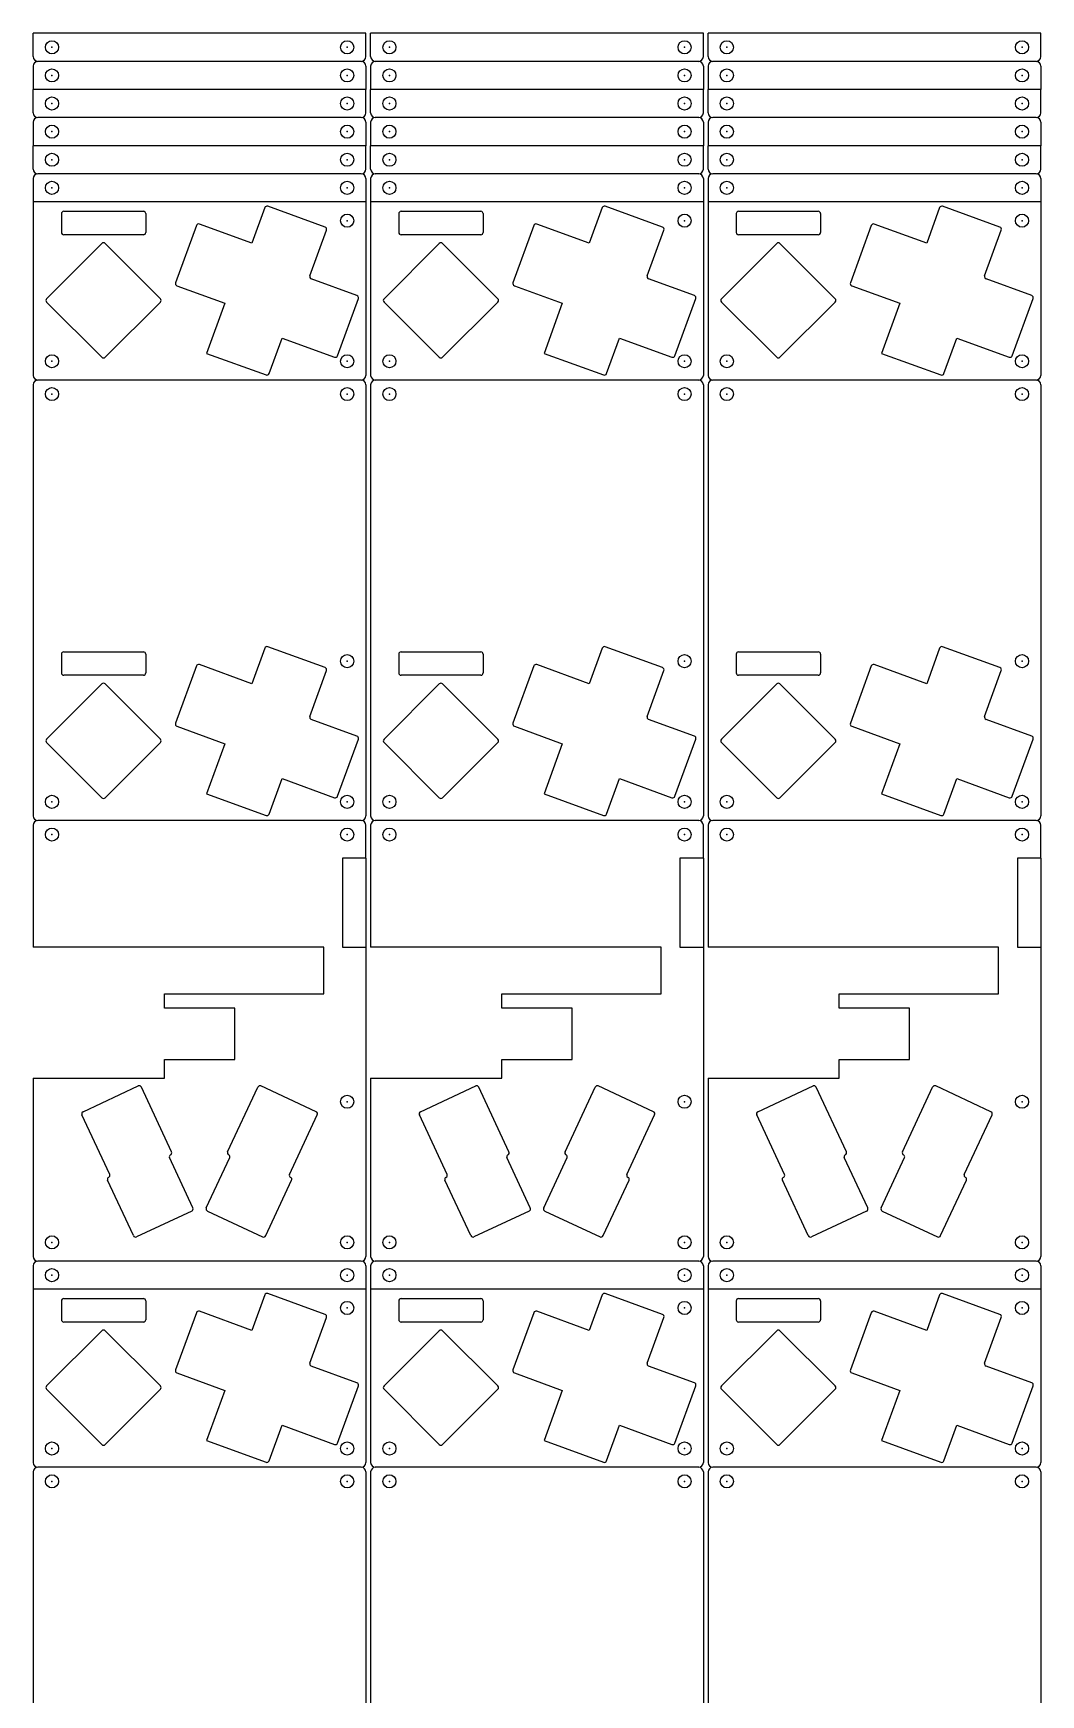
# Model space of a CAD drawing. Extents: x -1.3 to 17, y 0 to 27.9.
# Drawn here: x 0.08 to 8.54, y 13.96 to 27.91 of the extents above; entities that cross this region are included whole.
import ezdxf

# ---------------------------------------------------------------- set-up
doc = ezdxf.new("R2010")
doc.units = 0
doc.layers.add('20', color=5, linetype='CONTINUOUS')
doc.layers.add('23', color=178, linetype='CONTINUOUS')

msp = doc.modelspace()

# ---------------------------------------------------------------- linework, layer by layer
at = {"layer": '20'}
for p, q in [((0.07874, 27.716535), (0.07874, 27.913386)), ((2.874016, 27.913386), (0.07874, 27.913386)), ((2.874016, 27.716535), (2.874016, 27.913386)), ((2.913386, 27.716535), (2.913386, 27.913386)), ((5.708661, 27.913386), (2.913386, 27.913386)), ((5.708661, 27.716535), (5.708661, 27.913386)), ((5.748031, 27.716535), (5.748031, 27.913386)), ((8.543307, 27.913386), (5.748031, 27.913386)), ((8.543307, 27.716535), (8.543307, 27.913386)), ((0.07874, 27.637795), (0.07874, 27.440945)), ((2.834646, 27.677165), (0.11811, 27.677165)), ((2.874016, 27.637795), (2.874016, 27.440945)), ((2.913386, 27.637795), (2.913386, 27.440945)), ((5.669291, 27.677165), (2.952756, 27.677165)), ((5.708661, 27.637795), (5.708661, 27.440945)), ((5.748031, 27.637795), (5.748031, 27.440945)), ((8.503937, 27.677165), (5.787402, 27.677165)), ((8.543307, 27.637795), (8.543307, 27.440945)), ((0.07874, 27.244094), (0.07874, 27.440945)), ((2.874016, 27.440945), (0.07874, 27.440945)), ((2.874016, 27.244094), (2.874016, 27.440945)), ((2.913386, 27.244094), (2.913386, 27.440945)), ((5.708661, 27.440945), (2.913386, 27.440945)), ((5.708661, 27.244094), (5.708661, 27.440945)), ((5.748031, 27.244094), (5.748031, 27.440945)), ((8.543307, 27.440945), (5.748031, 27.440945)), ((8.543307, 27.244094), (8.543307, 27.440945)), ((0.07874, 27.165354), (0.07874, 26.968504)), ((2.834646, 27.204724), (0.11811, 27.204724)), ((2.834646, 27.204724), (0.11811, 27.204724)), ((2.874016, 27.165354), (2.874016, 26.968504)), ((2.913386, 27.165354), (2.913386, 26.968504)), ((5.669291, 27.204724), (2.952756, 27.204724)), ((5.669291, 27.204724), (2.952756, 27.204724)), ((5.708661, 27.165354), (5.708661, 26.968504)), ((5.748031, 27.165354), (5.748031, 26.968504)), ((8.503937, 27.204724), (5.787402, 27.204724)), ((8.503937, 27.204724), (5.787402, 27.204724)), ((8.543307, 27.165354), (8.543307, 26.968504)), ((0.07874, 26.771654), (0.07874, 26.968504)), ((2.874016, 26.968504), (0.07874, 26.968504)), ((2.874016, 26.771654), (2.874016, 26.968504)), ((2.913386, 26.771654), (2.913386, 26.968504)), ((5.708661, 26.968504), (2.913386, 26.968504)), ((5.708661, 26.771654), (5.708661, 26.968504)), ((5.748031, 26.771654), (5.748031, 26.968504)), ((8.543307, 26.968504), (5.748031, 26.968504)), ((8.543307, 26.771654), (8.543307, 26.968504)), ((0.07874, 26.692913), (0.07874, 26.496063)), ((2.834646, 26.732283), (0.11811, 26.732283)), ((2.874016, 26.692913), (2.874016, 26.496063)), ((2.913386, 26.692913), (2.913386, 26.496063)), ((5.669291, 26.732283), (2.952756, 26.732283)), ((5.708661, 26.692913), (5.708661, 26.496063)), ((5.748031, 26.692913), (5.748031, 26.496063)), ((8.503937, 26.732283), (5.787402, 26.732283)), ((8.543307, 26.692913), (8.543307, 26.496063)), ((0.07874, 26.496063), (0.07874, 25.03937)), ((2.874016, 26.496063), (0.07874, 26.496063)), ((0.314961, 26.397638), (0.314961, 26.240157)), ((0.334646, 26.417323), (1.003937, 26.417323)), ((1.023622, 26.397638), (1.023622, 26.240157)), ((2.024377, 26.448049), (1.915788, 26.149703)), ((2.530553, 26.284764), (2.049608, 26.459814)), ((2.874016, 26.496063), (2.874016, 25.03937)), ((2.913386, 26.496063), (2.913386, 25.03937)), ((5.708661, 26.496063), (2.913386, 26.496063)), ((3.149606, 26.397638), (3.149606, 26.240157)), ((3.169291, 26.417323), (3.838583, 26.417323)), ((3.858268, 26.397638), (3.858268, 26.240157)), ((4.859023, 26.448049), (4.750434, 26.149703)), ((5.365198, 26.284764), (4.884254, 26.459814)), ((5.708661, 26.496063), (5.708661, 25.03937)), ((5.748031, 26.496063), (5.748031, 25.03937)), ((8.543307, 26.496063), (5.748031, 26.496063)), ((5.984252, 26.397638), (5.984252, 26.240157)), ((6.003937, 26.417323), (6.673228, 26.417323)), ((6.692913, 26.397638), (6.692913, 26.240157)), ((7.693669, 26.448049), (7.58508, 26.149703)), ((8.199844, 26.284764), (7.718899, 26.459814)), ((8.543307, 26.496063), (8.543307, 25.03937)), ((1.449574, 26.298443), (1.274524, 25.817498)), ((1.915788, 26.149703), (1.474805, 26.310208)), ((2.402362, 25.875008), (2.542318, 26.259534)), ((4.28422, 26.298443), (4.10917, 25.817498)), ((4.750434, 26.149703), (4.30945, 26.310208)), ((5.237008, 25.875008), (5.376964, 26.259534)), ((7.118865, 26.298443), (6.943816, 25.817498)), ((7.58508, 26.149703), (7.144096, 26.310208)), ((8.071653, 25.875008), (8.211609, 26.259534)), ((0.191085, 25.683211), (0.655372, 26.147498)), ((1.003937, 26.220472), (0.334646, 26.220472)), ((0.683211, 26.147498), (1.147498, 25.683211)), ((3.02573, 25.683211), (3.490018, 26.147498)), ((3.838583, 26.220472), (3.169291, 26.220472)), ((3.517856, 26.147498), (3.982144, 25.683211)), ((5.860376, 25.683211), (6.324663, 26.147498)), ((6.673228, 26.220472), (6.003937, 26.220472)), ((6.352502, 26.147498), (6.816789, 25.683211)), ((2.798269, 25.709961), (2.414127, 25.849778)), ((5.632915, 25.709961), (5.248773, 25.849778)), ((8.467561, 25.709961), (8.083419, 25.849778)), ((1.28629, 25.792267), (1.68893, 25.645718)), ((2.634985, 25.203786), (2.810034, 25.684731)), ((4.120935, 25.792267), (4.523575, 25.645718)), ((5.469631, 25.203786), (5.64468, 25.684731)), ((6.955581, 25.792267), (7.358221, 25.645718)), ((8.304276, 25.203786), (8.479326, 25.684731)), ((0.655372, 25.191085), (0.191085, 25.655372)), ((1.147498, 25.655372), (0.683211, 25.191085)), ((1.68893, 25.645718), (1.535508, 25.224197)), ((3.490018, 25.191085), (3.02573, 25.655372)), ((3.982144, 25.655372), (3.517856, 25.191085)), ((4.523575, 25.645718), (4.370154, 25.224197)), ((6.324663, 25.191085), (5.860376, 25.655372)), ((6.816789, 25.655372), (6.352502, 25.191085)), ((7.358221, 25.645718), (7.2048, 25.224197)), ((2.060182, 25.054179), (2.168771, 25.352525)), ((2.168771, 25.352525), (2.609754, 25.19202)), ((4.894828, 25.054179), (5.003416, 25.352525)), ((5.003416, 25.352525), (5.4444, 25.19202)), ((7.729473, 25.054179), (7.838062, 25.352525)), ((7.838062, 25.352525), (8.279046, 25.19202)), ((1.535508, 25.224197), (2.034951, 25.042414)), ((4.370154, 25.224197), (4.869597, 25.042414)), ((7.2048, 25.224197), (7.704243, 25.042414)), ((2.834646, 25), (0.11811, 25)), ((5.669291, 25), (2.952756, 25)), ((8.503937, 25), (5.787402, 25)), ((0.07874, 24.96063), (0.07874, 21.338583)), ((2.874016, 24.96063), (2.874016, 21.338583)), ((2.913386, 24.96063), (2.913386, 21.338583)), ((5.708661, 24.96063), (5.708661, 21.338583)), ((5.748031, 24.96063), (5.748031, 21.338583)), ((8.543307, 24.96063), (8.543307, 21.338583)), ((2.530553, 22.583977), (2.049608, 22.759027)), ((5.365198, 22.583977), (4.884254, 22.759027)), ((8.199844, 22.583977), (7.718899, 22.759027)), ((0.314961, 22.69685), (0.314961, 22.53937)), ((0.334646, 22.716535), (1.003937, 22.716535)), ((1.023622, 22.69685), (1.023622, 22.53937)), ((2.024377, 22.747262), (1.915788, 22.448916)), ((3.149606, 22.69685), (3.149606, 22.53937)), ((3.169291, 22.716535), (3.838583, 22.716535)), ((3.858268, 22.69685), (3.858268, 22.53937)), ((4.859023, 22.747262), (4.750434, 22.448916)), ((5.984252, 22.69685), (5.984252, 22.53937)), ((6.003937, 22.716535), (6.673228, 22.716535)), ((6.692913, 22.69685), (6.692913, 22.53937)), ((7.693669, 22.747262), (7.58508, 22.448916)), ((1.003937, 22.519685), (0.334646, 22.519685)), ((1.449574, 22.597655), (1.274524, 22.11671)), ((1.915788, 22.448916), (1.474805, 22.609421)), ((2.402362, 22.174221), (2.542318, 22.558747)), ((3.838583, 22.519685), (3.169291, 22.519685)), ((4.28422, 22.597655), (4.10917, 22.11671)), ((4.750434, 22.448916), (4.30945, 22.609421)), ((5.237008, 22.174221), (5.376964, 22.558747)), ((6.673228, 22.519685), (6.003937, 22.519685)), ((7.118865, 22.597655), (6.943816, 22.11671)), ((7.58508, 22.448916), (7.144096, 22.609421)), ((8.071653, 22.174221), (8.211609, 22.558747)), ((0.191085, 21.982423), (0.655372, 22.446711)), ((0.683211, 22.446711), (1.147498, 21.982423)), ((3.02573, 21.982423), (3.490018, 22.446711)), ((3.517856, 22.446711), (3.982144, 21.982423)), ((5.860376, 21.982423), (6.324663, 22.446711)), ((6.352502, 22.446711), (6.816789, 21.982423)), ((1.28629, 22.09148), (1.68893, 21.944931)), ((2.798269, 22.009174), (2.414127, 22.14899)), ((4.120935, 22.09148), (4.523575, 21.944931)), ((5.632915, 22.009174), (5.248773, 22.14899)), ((6.955581, 22.09148), (7.358221, 21.944931)), ((8.467561, 22.009174), (8.083419, 22.14899)), ((0.655372, 21.490297), (0.191085, 21.954585)), ((1.147498, 21.954585), (0.683211, 21.490297)), ((1.68893, 21.944931), (1.535508, 21.523409)), ((2.634985, 21.502998), (2.810034, 21.983944)), ((3.490018, 21.490297), (3.02573, 21.954585)), ((3.982144, 21.954585), (3.517856, 21.490297)), ((4.523575, 21.944931), (4.370154, 21.523409)), ((5.469631, 21.502998), (5.64468, 21.983944)), ((6.324663, 21.490297), (5.860376, 21.954585)), ((6.816789, 21.954585), (6.352502, 21.490297)), ((7.358221, 21.944931), (7.2048, 21.523409)), ((8.304276, 21.502998), (8.479326, 21.983944)), ((2.060182, 21.353392), (2.168771, 21.651738)), ((2.168771, 21.651738), (2.609754, 21.491233)), ((4.894828, 21.353392), (5.003416, 21.651738)), ((5.003416, 21.651738), (5.4444, 21.491233)), ((7.729473, 21.353392), (7.838062, 21.651738)), ((7.838062, 21.651738), (8.279046, 21.491233)), ((1.535508, 21.523409), (2.034951, 21.341627)), ((4.370154, 21.523409), (4.869597, 21.341627)), ((7.2048, 21.523409), (7.704243, 21.341627)), ((0.07874, 21.259843), (0.07874, 20.23622)), ((2.834646, 21.299213), (0.11811, 21.299213)), ((2.874016, 20.984252), (2.874016, 21.259843)), ((2.913386, 21.259843), (2.913386, 20.23622)), ((5.669291, 21.299213), (2.952756, 21.299213)), ((5.708661, 20.984252), (5.708661, 21.259843)), ((5.748031, 21.259843), (5.748031, 20.23622)), ((8.503937, 21.299213), (5.787402, 21.299213)), ((8.543307, 20.984252), (8.543307, 21.259843)), ((2.874016, 20.984252), (2.677165, 20.984252)), ((2.677165, 20.984252), (2.677165, 20.23622)), ((2.874016, 20.984252), (2.874016, 20.23622)), ((5.708661, 20.984252), (5.511811, 20.984252)), ((5.511811, 20.984252), (5.511811, 20.23622)), ((5.708661, 20.984252), (5.708661, 20.23622)), ((8.543307, 20.984252), (8.346457, 20.984252)), ((8.346457, 20.984252), (8.346457, 20.23622)), ((8.543307, 20.984252), (8.543307, 20.23622)), ((2.519685, 20.23622), (0.07874, 20.23622)), ((2.519685, 19.84252), (2.519685, 20.23622)), ((2.677165, 20.23622), (2.874016, 20.23622)), ((2.874016, 20.23622), (2.874016, 17.637795)), ((5.354331, 20.23622), (2.913386, 20.23622)), ((5.354331, 19.84252), (5.354331, 20.23622)), ((5.511811, 20.23622), (5.708661, 20.23622)), ((5.708661, 20.23622), (5.708661, 17.637795)), ((8.188976, 20.23622), (5.748031, 20.23622)), ((8.188976, 19.84252), (8.188976, 20.23622)), ((8.346457, 20.23622), (8.543307, 20.23622)), ((8.543307, 20.23622), (8.543307, 17.637795)), ((1.181102, 19.84252), (2.519685, 19.84252)), ((1.181102, 19.724409), (1.181102, 19.84252)), ((4.015748, 19.84252), (5.354331, 19.84252)), ((4.015748, 19.724409), (4.015748, 19.84252)), ((6.850394, 19.84252), (8.188976, 19.84252)), ((6.850394, 19.724409), (6.850394, 19.84252)), ((1.771654, 19.724409), (1.181102, 19.724409)), ((1.771654, 19.291339), (1.771654, 19.724409)), ((4.606299, 19.724409), (4.015748, 19.724409)), ((4.606299, 19.291339), (4.606299, 19.724409)), ((7.440945, 19.724409), (6.850394, 19.724409)), ((7.440945, 19.291339), (7.440945, 19.724409)), ((1.181102, 19.133858), (1.181102, 19.291339)), ((1.181102, 19.291339), (1.771654, 19.291339)), ((4.015748, 19.133858), (4.015748, 19.291339)), ((4.015748, 19.291339), (4.606299, 19.291339)), ((6.850394, 19.133858), (6.850394, 19.291339)), ((6.850394, 19.291339), (7.440945, 19.291339)), ((0.07874, 19.133858), (0.07874, 17.637795)), ((0.07874, 19.133858), (1.181102, 19.133858)), ((2.913386, 19.133858), (2.913386, 17.637795)), ((2.913386, 19.133858), (4.015748, 19.133858)), ((5.748031, 19.133858), (5.748031, 17.637795)), ((5.748031, 19.133858), (6.850394, 19.133858)), ((0.497369, 18.853206), (0.961228, 19.069507)), ((1.240879, 18.516371), (0.987388, 19.059985)), ((1.711877, 18.516371), (1.965368, 19.059985)), ((2.455387, 18.853206), (1.991528, 19.069507)), ((3.332015, 18.853206), (3.795873, 19.069507)), ((4.075525, 18.516371), (3.822033, 19.059985)), ((4.546522, 18.516371), (4.800014, 19.059985)), ((5.290032, 18.853206), (4.826174, 19.069507)), ((6.166661, 18.853206), (6.630519, 19.069507)), ((6.910171, 18.516371), (6.656679, 19.059985)), ((7.381168, 18.516371), (7.63466, 19.059985)), ((8.124678, 18.853206), (7.66082, 19.069507)), ((0.720999, 18.327053), (0.487848, 18.827046)), ((2.231757, 18.327053), (2.464908, 18.827046)), ((3.555644, 18.327053), (3.322493, 18.827046)), ((5.066403, 18.327053), (5.299554, 18.827046)), ((6.39029, 18.327053), (6.157139, 18.827046)), ((7.901049, 18.327053), (8.134199, 18.827046)), ((1.420224, 18.044946), (1.223132, 18.46761)), ((1.532532, 18.044946), (1.729624, 18.46761)), ((4.254869, 18.044946), (4.057778, 18.46761)), ((4.367178, 18.044946), (4.56427, 18.46761)), ((7.089515, 18.044946), (6.892423, 18.46761)), ((7.201824, 18.044946), (7.398915, 18.46761)), ((0.920684, 17.812007), (0.703251, 18.278293)), ((2.032072, 17.812007), (2.249505, 18.278293)), ((3.75533, 17.812007), (3.537897, 18.278293)), ((4.866717, 17.812007), (5.08415, 18.278293)), ((6.589976, 17.812007), (6.372543, 18.278293)), ((7.701363, 17.812007), (7.918796, 18.278293)), ((1.410702, 18.018786), (0.946844, 17.802485)), ((1.542054, 18.018786), (2.005912, 17.802485)), ((4.245348, 18.018786), (3.78149, 17.802485)), ((4.376699, 18.018786), (4.840557, 17.802485)), ((7.079994, 18.018786), (6.616135, 17.802485)), ((7.211345, 18.018786), (7.675203, 17.802485)), ((2.834646, 17.598425), (0.11811, 17.598425)), ((5.669291, 17.598425), (2.952756, 17.598425)), ((8.503937, 17.598425), (5.787402, 17.598425)), ((0.07874, 17.559055), (0.07874, 17.362205)), ((2.874016, 17.559055), (2.874016, 17.362205)), ((2.913386, 17.559055), (2.913386, 17.362205)), ((5.708661, 17.559055), (5.708661, 17.362205)), ((5.748031, 17.559055), (5.748031, 17.362205)), ((8.543307, 17.559055), (8.543307, 17.362205)), ((0.07874, 17.362205), (0.07874, 15.905512)), ((2.874016, 17.362205), (0.07874, 17.362205)), ((2.024377, 17.314191), (1.915788, 17.015845)), ((2.530553, 17.150906), (2.049608, 17.325956)), ((2.874016, 17.362205), (2.874016, 15.905512)), ((2.913386, 17.362205), (2.913386, 15.905512)), ((5.708661, 17.362205), (2.913386, 17.362205)), ((4.859023, 17.314191), (4.750434, 17.015845)), ((5.365198, 17.150906), (4.884254, 17.325956)), ((5.708661, 17.362205), (5.708661, 15.905512)), ((5.748031, 17.362205), (5.748031, 15.905512)), ((8.543307, 17.362205), (5.748031, 17.362205)), ((7.693669, 17.314191), (7.58508, 17.015845)), ((8.199844, 17.150906), (7.718899, 17.325956)), ((8.543307, 17.362205), (8.543307, 15.905512)), ((0.314961, 17.26378), (0.314961, 17.106299)), ((0.334646, 17.283465), (1.003937, 17.283465)), ((1.023622, 17.26378), (1.023622, 17.106299)), ((1.915788, 17.015845), (1.474805, 17.17635)), ((3.149606, 17.26378), (3.149606, 17.106299)), ((3.169291, 17.283465), (3.838583, 17.283465)), ((3.858268, 17.26378), (3.858268, 17.106299)), ((4.750434, 17.015845), (4.30945, 17.17635)), ((5.984252, 17.26378), (5.984252, 17.106299)), ((6.003937, 17.283465), (6.673228, 17.283465)), ((6.692913, 17.26378), (6.692913, 17.106299)), ((7.58508, 17.015845), (7.144096, 17.17635)), ((1.003937, 17.086614), (0.334646, 17.086614)), ((1.449574, 17.164585), (1.274524, 16.683639)), ((2.402362, 16.74115), (2.542318, 17.125676)), ((3.838583, 17.086614), (3.169291, 17.086614)), ((4.28422, 17.164585), (4.10917, 16.683639)), ((5.237008, 16.74115), (5.376964, 17.125676)), ((6.673228, 17.086614), (6.003937, 17.086614)), ((7.118865, 17.164585), (6.943816, 16.683639)), ((8.071653, 16.74115), (8.211609, 17.125676)), ((0.191085, 16.549352), (0.655372, 17.01364)), ((0.683211, 17.01364), (1.147498, 16.549352)), ((3.02573, 16.549352), (3.490018, 17.01364)), ((3.517856, 17.01364), (3.982144, 16.549352)), ((5.860376, 16.549352), (6.324663, 17.01364)), ((6.352502, 17.01364), (6.816789, 16.549352)), ((1.28629, 16.658409), (1.68893, 16.51186)), ((2.798269, 16.576103), (2.414127, 16.715919)), ((4.120935, 16.658409), (4.523575, 16.51186)), ((5.632915, 16.576103), (5.248773, 16.715919)), ((6.955581, 16.658409), (7.358221, 16.51186)), ((8.467561, 16.576103), (8.083419, 16.715919)), ((0.655372, 16.057227), (0.191085, 16.521514)), ((1.147498, 16.521514), (0.683211, 16.057227)), ((1.68893, 16.51186), (1.535508, 16.090338)), ((2.634985, 16.069927), (2.810034, 16.550873)), ((3.490018, 16.057227), (3.02573, 16.521514)), ((3.982144, 16.521514), (3.517856, 16.057227)), ((4.523575, 16.51186), (4.370154, 16.090338)), ((5.469631, 16.069927), (5.64468, 16.550873)), ((6.324663, 16.057227), (5.860376, 16.521514)), ((6.816789, 16.521514), (6.352502, 16.057227)), ((7.358221, 16.51186), (7.2048, 16.090338)), ((8.304276, 16.069927), (8.479326, 16.550873)), ((2.060182, 15.920321), (2.168771, 16.218667)), ((2.168771, 16.218667), (2.609754, 16.058162)), ((4.894828, 15.920321), (5.003416, 16.218667)), ((5.003416, 16.218667), (5.4444, 16.058162)), ((7.729473, 15.920321), (7.838062, 16.218667)), ((7.838062, 16.218667), (8.279046, 16.058162)), ((1.535508, 16.090338), (2.034951, 15.908556)), ((4.370154, 16.090338), (4.869597, 15.908556)), ((7.2048, 16.090338), (7.704243, 15.908556)), ((0.07874, 15.826772), (0.07874, 12.204724)), ((2.834646, 15.866142), (0.11811, 15.866142)), ((2.874016, 15.826772), (2.874016, 12.204724)), ((2.913386, 15.826772), (2.913386, 12.204724)), ((5.669291, 15.866142), (2.952756, 15.866142)), ((5.708661, 15.826772), (5.708661, 12.204724)), ((5.748031, 15.826772), (5.748031, 12.204724)), ((8.503937, 15.866142), (5.787402, 15.866142)), ((8.543307, 15.826772), (8.543307, 12.204724))]:
    msp.add_line(p, q, dxfattribs=at)
for centre in [(0.23622, 27.795276), (2.716535, 27.795276), (3.070866, 27.795276), (5.551181, 27.795276), (5.905512, 27.795276), (8.385827, 27.795276), (0.23622, 27.559055), (2.716535, 27.559055), (3.070866, 27.559055), (5.551181, 27.559055), (5.905512, 27.559055), (8.385827, 27.559055), (0.23622, 27.322835), (2.716535, 27.322835), (3.070866, 27.322835), (5.551181, 27.322835), (5.905512, 27.322835), (8.385827, 27.322835), (0.23622, 27.086614), (2.716535, 27.086614), (3.070866, 27.086614), (5.551181, 27.086614), (5.905512, 27.086614), (8.385827, 27.086614), (0.23622, 26.850394), (2.716535, 26.850394), (3.070866, 26.850394), (5.551181, 26.850394), (5.905512, 26.850394), (8.385827, 26.850394), (0.23622, 26.614173), (2.716535, 26.614173), (3.070866, 26.614173), (5.551181, 26.614173), (5.905512, 26.614173), (8.385827, 26.614173), (2.716535, 26.338583), (5.551181, 26.338583), (8.385827, 26.338583), (0.23622, 25.15748), (2.716535, 25.15748), (3.070866, 25.15748), (5.551181, 25.15748), (5.905512, 25.15748), (8.385827, 25.15748), (0.23622, 24.88189), (2.716535, 24.88189), (3.070866, 24.88189), (5.551181, 24.88189), (5.905512, 24.88189), (8.385827, 24.88189), (2.716535, 22.637795), (5.551181, 22.637795), (8.385827, 22.637795), (0.23622, 21.456693), (2.716535, 21.456693), (3.070866, 21.456693), (5.551181, 21.456693), (5.905512, 21.456693), (8.385827, 21.456693), (0.23622, 21.181102), (2.716535, 21.181102), (3.070866, 21.181102), (5.551181, 21.181102), (5.905512, 21.181102), (8.385827, 21.181102), (2.716535, 18.937008), (5.551181, 18.937008), (8.385827, 18.937008), (0.23622, 17.755906), (2.716535, 17.755906), (3.070866, 17.755906), (5.551181, 17.755906), (5.905512, 17.755906), (8.385827, 17.755906), (0.23622, 17.480315), (2.716535, 17.480315), (3.070866, 17.480315), (5.551181, 17.480315), (5.905512, 17.480315), (8.385827, 17.480315), (2.716535, 17.204724), (5.551181, 17.204724), (8.385827, 17.204724), (0.23622, 16.023622), (2.716535, 16.023622), (3.070866, 16.023622), (5.551181, 16.023622), (5.905512, 16.023622), (8.385827, 16.023622), (0.23622, 15.748031), (2.716535, 15.748031), (3.070866, 15.748031), (5.551181, 15.748031), (5.905512, 15.748031), (8.385827, 15.748031)]:
    msp.add_circle(centre, 0.055118, dxfattribs=at)
for centre, radius, start, end in [((0.11811, 27.716535), 0.03937, 180, 270), ((0.11811, 27.637795), 0.03937, 90, 180), ((2.834646, 27.716535), 0.03937, 270, 0), ((2.834646, 27.637795), 0.03937, 0, 90), ((2.952756, 27.716535), 0.03937, 180, 270), ((2.952756, 27.637795), 0.03937, 90, 180), ((5.669291, 27.716535), 0.03937, 270, 0), ((5.669291, 27.637795), 0.03937, 0, 90), ((5.787402, 27.716535), 0.03937, 180, 270), ((5.787402, 27.637795), 0.03937, 90, 180), ((8.503937, 27.716535), 0.03937, 270, 0), ((8.503937, 27.637795), 0.03937, 0, 90), ((0.11811, 27.244094), 0.03937, 180, 270), ((2.834646, 27.244094), 0.03937, 270, 0), ((2.952756, 27.244094), 0.03937, 180, 270), ((5.669291, 27.244094), 0.03937, 270, 0), ((5.787402, 27.244094), 0.03937, 180, 270), ((8.503937, 27.244094), 0.03937, 270, 0), ((0.11811, 27.165354), 0.03937, 90, 180), ((2.834646, 27.165354), 0.03937, 0, 90), ((2.952756, 27.165354), 0.03937, 90, 180), ((5.669291, 27.165354), 0.03937, 0, 90), ((5.787402, 27.165354), 0.03937, 90, 180), ((8.503937, 27.165354), 0.03937, 0, 90), ((0.11811, 26.771654), 0.03937, 180, 270), ((0.11811, 26.692913), 0.03937, 90, 180), ((2.834646, 26.771654), 0.03937, 270, 0), ((2.834646, 26.692913), 0.03937, 0, 90), ((2.952756, 26.771654), 0.03937, 180, 270), ((2.952756, 26.692913), 0.03937, 90, 180), ((5.669291, 26.771654), 0.03937, 270, 0), ((5.669291, 26.692913), 0.03937, 0, 90), ((5.787402, 26.771654), 0.03937, 180, 270), ((5.787402, 26.692913), 0.03937, 90, 180), ((8.503937, 26.771654), 0.03937, 270, 0), ((8.503937, 26.692913), 0.03937, 0, 90), ((0.334646, 26.397638), 0.019685, 90, 180), ((1.003937, 26.397638), 0.019685, 0, 90), ((2.042875, 26.441316), 0.019685, 69.999807, 159.999929), ((3.169291, 26.397638), 0.019685, 90, 180), ((3.838583, 26.397638), 0.019685, 0, 90), ((4.877521, 26.441316), 0.019685, 69.999807, 159.999929), ((6.003937, 26.397638), 0.019685, 90, 180), ((6.673228, 26.397638), 0.019685, 0, 90), ((7.712166, 26.441316), 0.019685, 69.999807, 159.999929), ((1.468072, 26.29171), 0.019685, 69.999807, 159.999929), ((2.52382, 26.266266), 0.019685, 340.000265, 70.000143), ((4.302718, 26.29171), 0.019685, 69.999807, 159.999929), ((5.358466, 26.266266), 0.019685, 340.000265, 70.000143), ((7.137363, 26.29171), 0.019685, 69.999807, 159.999929), ((8.193111, 26.266266), 0.019685, 340.000265, 70.000143), ((0.334646, 26.240157), 0.019685, 180, 270), ((0.669291, 26.133578), 0.019685, 45, 135), ((1.003937, 26.240157), 0.019685, 270, 0), ((3.169291, 26.240157), 0.019685, 180, 270), ((3.503937, 26.133578), 0.019685, 45, 135), ((3.838583, 26.240157), 0.019685, 270, 0), ((6.003937, 26.240157), 0.019685, 180, 270), ((6.338583, 26.133578), 0.019685, 45, 135), ((6.673228, 26.240157), 0.019685, 270, 0), ((2.42086, 25.868275), 0.019685, 160.000265, 250.000143), ((5.255506, 25.868275), 0.019685, 160.000265, 250.000143), ((8.090151, 25.868275), 0.019685, 160.000265, 250.000143), ((0.205004, 25.669291), 0.019685, 135, 225), ((1.133578, 25.669291), 0.019685, 315, 45), ((1.293022, 25.810765), 0.019685, 160.000265, 250.000143), ((2.791537, 25.691463), 0.019685, 340.000265, 70.000143), ((3.03965, 25.669291), 0.019685, 135, 225), ((3.968224, 25.669291), 0.019685, 315, 45), ((4.127668, 25.810765), 0.019685, 160.000265, 250.000143), ((5.626182, 25.691463), 0.019685, 340.000265, 70.000143), ((5.874296, 25.669291), 0.019685, 135, 225), ((6.80287, 25.669291), 0.019685, 315, 45), ((6.962314, 25.810765), 0.019685, 160.000265, 250.000143), ((8.460828, 25.691463), 0.019685, 340.000265, 70.000143), ((0.669291, 25.205004), 0.019685, 225, 315), ((2.616487, 25.210518), 0.019685, 249.999807, 339.999929), ((3.503937, 25.205004), 0.019685, 225, 315), ((5.451133, 25.210518), 0.019685, 249.999807, 339.999929), ((6.338583, 25.205004), 0.019685, 225, 315), ((8.285778, 25.210518), 0.019685, 249.999807, 339.999929), ((0.11811, 25.03937), 0.03937, 180, 270), ((0.11811, 24.96063), 0.03937, 90, 180), ((2.041684, 25.060912), 0.019685, 249.999807, 339.999929), ((2.834646, 25.03937), 0.03937, 270, 0), ((2.834646, 24.96063), 0.03937, 0, 90), ((2.952756, 25.03937), 0.03937, 180, 270), ((2.952756, 24.96063), 0.03937, 90, 180), ((4.87633, 25.060912), 0.019685, 249.999807, 339.999929), ((5.669291, 25.03937), 0.03937, 270, 0), ((5.669291, 24.96063), 0.03937, 0, 90), ((5.787402, 25.03937), 0.03937, 180, 270), ((5.787402, 24.96063), 0.03937, 90, 180), ((7.710975, 25.060912), 0.019685, 249.999807, 339.999929), ((8.503937, 25.03937), 0.03937, 270, 0), ((8.503937, 24.96063), 0.03937, 0, 90), ((2.042875, 22.740529), 0.019685, 69.999807, 159.999929), ((4.877521, 22.740529), 0.019685, 69.999807, 159.999929), ((7.712166, 22.740529), 0.019685, 69.999807, 159.999929), ((0.334646, 22.69685), 0.019685, 90, 180), ((1.003937, 22.69685), 0.019685, 0, 90), ((3.169291, 22.69685), 0.019685, 90, 180), ((3.838583, 22.69685), 0.019685, 0, 90), ((6.003937, 22.69685), 0.019685, 90, 180), ((6.673228, 22.69685), 0.019685, 0, 90), ((0.334646, 22.53937), 0.019685, 180, 270), ((1.003937, 22.53937), 0.019685, 270, 0), ((1.468072, 22.590923), 0.019685, 69.999807, 159.999929), ((2.52382, 22.565479), 0.019685, 340.000265, 70.000143), ((3.169291, 22.53937), 0.019685, 180, 270), ((3.838583, 22.53937), 0.019685, 270, 0), ((4.302718, 22.590923), 0.019685, 69.999807, 159.999929), ((5.358466, 22.565479), 0.019685, 340.000265, 70.000143), ((6.003937, 22.53937), 0.019685, 180, 270), ((6.673228, 22.53937), 0.019685, 270, 0), ((7.137363, 22.590923), 0.019685, 69.999807, 159.999929), ((8.193111, 22.565479), 0.019685, 340.000265, 70.000143), ((0.669291, 22.432791), 0.019685, 45, 135), ((3.503937, 22.432791), 0.019685, 45, 135), ((6.338583, 22.432791), 0.019685, 45, 135), ((1.293022, 22.109978), 0.019685, 160.000265, 250.000143), ((2.42086, 22.167488), 0.019685, 160.000265, 250.000143), ((4.127668, 22.109978), 0.019685, 160.000265, 250.000143), ((5.255506, 22.167488), 0.019685, 160.000265, 250.000143), ((6.962314, 22.109978), 0.019685, 160.000265, 250.000143), ((8.090151, 22.167488), 0.019685, 160.000265, 250.000143), ((0.205004, 21.968504), 0.019685, 135, 225), ((1.133578, 21.968504), 0.019685, 315, 45), ((2.791537, 21.990676), 0.019685, 340.000265, 70.000143), ((3.03965, 21.968504), 0.019685, 135, 225), ((3.968224, 21.968504), 0.019685, 315, 45), ((5.626182, 21.990676), 0.019685, 340.000265, 70.000143), ((5.874296, 21.968504), 0.019685, 135, 225), ((6.80287, 21.968504), 0.019685, 315, 45), ((8.460828, 21.990676), 0.019685, 340.000265, 70.000143), ((2.616487, 21.509731), 0.019685, 249.999807, 339.999929), ((5.451133, 21.509731), 0.019685, 249.999807, 339.999929), ((8.285778, 21.509731), 0.019685, 249.999807, 339.999929), ((0.669291, 21.504217), 0.019685, 225, 315), ((3.503937, 21.504217), 0.019685, 225, 315), ((6.338583, 21.504217), 0.019685, 225, 315), ((0.11811, 21.338583), 0.03937, 180, 270), ((0.11811, 21.259843), 0.03937, 90, 180), ((2.041684, 21.360125), 0.019685, 249.999807, 339.999929), ((2.834646, 21.338583), 0.03937, 270, 0), ((2.834646, 21.259843), 0.03937, 0, 90), ((2.952756, 21.338583), 0.03937, 180, 270), ((2.952756, 21.259843), 0.03937, 90, 180), ((4.87633, 21.360125), 0.019685, 249.999807, 339.999929), ((5.669291, 21.338583), 0.03937, 270, 0), ((5.669291, 21.259843), 0.03937, 0, 90), ((5.787402, 21.338583), 0.03937, 180, 270), ((5.787402, 21.259843), 0.03937, 90, 180), ((7.710975, 21.360125), 0.019685, 249.999807, 339.999929), ((8.503937, 21.338583), 0.03937, 270, 0), ((8.503937, 21.259843), 0.03937, 0, 90), ((0.969547, 19.051666), 0.019685, 25.000301, 114.999825), ((1.983209, 19.051666), 0.019685, 65.000175, 154.999699), ((3.804193, 19.051666), 0.019685, 25.000301, 114.999825), ((4.817855, 19.051666), 0.019685, 65.000175, 154.999699), ((6.638838, 19.051666), 0.019685, 25.000301, 114.999825), ((7.6525, 19.051666), 0.019685, 65.000175, 154.999699), ((0.505688, 18.835365), 0.019685, 115.000063, 205.000063), ((2.447067, 18.835365), 0.019685, 334.999937, 64.999937), ((3.340334, 18.835365), 0.019685, 115.000063, 205.000063), ((5.281713, 18.835365), 0.019685, 334.999937, 64.999937), ((6.17498, 18.835365), 0.019685, 115.000063, 205.000063), ((8.116359, 18.835365), 0.019685, 334.999937, 64.999937), ((1.238545, 18.474798), 0.017006, 115.000154, 205.000329), ((1.223039, 18.508051), 0.019685, 295.000063, 25.000063), ((1.729717, 18.508051), 0.019685, 154.999937, 244.999937), ((1.714211, 18.474798), 0.017006, 334.999671, 64.999846), ((4.073191, 18.474798), 0.017006, 115.000154, 205.000329), ((4.057684, 18.508051), 0.019685, 295.000063, 25.000063), ((4.564363, 18.508051), 0.019685, 154.999937, 244.999937), ((4.548857, 18.474798), 0.017006, 334.999671, 64.999846), ((6.907836, 18.474798), 0.017006, 115.000154, 205.000329), ((6.89233, 18.508051), 0.019685, 295.000063, 25.000063), ((7.399009, 18.508051), 0.019685, 154.999937, 244.999937), ((7.383502, 18.474798), 0.017006, 334.999671, 64.999846), ((0.718664, 18.28548), 0.017006, 115.000154, 205.000329), ((0.703158, 18.318734), 0.019685, 295.000063, 25.000063), ((2.249598, 18.318734), 0.019685, 154.999937, 244.999937), ((2.234092, 18.28548), 0.017006, 334.999671, 64.999846), ((3.55331, 18.28548), 0.017006, 115.000154, 205.000329), ((3.537804, 18.318734), 0.019685, 295.000063, 25.000063), ((5.084244, 18.318734), 0.019685, 154.999937, 244.999937), ((5.068737, 18.28548), 0.017006, 334.999671, 64.999846), ((6.387956, 18.28548), 0.017006, 115.000154, 205.000329), ((6.372449, 18.318734), 0.019685, 295.000063, 25.000063), ((7.918889, 18.318734), 0.019685, 154.999937, 244.999937), ((7.903383, 18.28548), 0.017006, 334.999671, 64.999846), ((1.402383, 18.036627), 0.019685, 295.000063, 25.000063), ((1.550373, 18.036627), 0.019685, 154.999937, 244.999937), ((4.237029, 18.036627), 0.019685, 295.000063, 25.000063), ((4.385019, 18.036627), 0.019685, 154.999937, 244.999937), ((7.071674, 18.036627), 0.019685, 295.000063, 25.000063), ((7.219664, 18.036627), 0.019685, 154.999937, 244.999937), ((0.938525, 17.820326), 0.019685, 205.000063, 295.000063), ((2.014231, 17.820326), 0.019685, 244.999937, 334.999937), ((3.773171, 17.820326), 0.019685, 205.000063, 295.000063), ((4.848877, 17.820326), 0.019685, 244.999937, 334.999937), ((6.607816, 17.820326), 0.019685, 205.000063, 295.000063), ((7.683522, 17.820326), 0.019685, 244.999937, 334.999937), ((0.11811, 17.637795), 0.03937, 180, 270), ((0.11811, 17.559055), 0.03937, 90, 180), ((2.834646, 17.637795), 0.03937, 270, 0), ((2.834646, 17.559055), 0.03937, 0, 90), ((2.952756, 17.637795), 0.03937, 180, 270), ((2.952756, 17.559055), 0.03937, 90, 180), ((5.669291, 17.637795), 0.03937, 270, 0), ((5.669291, 17.559055), 0.03937, 0, 90), ((5.787402, 17.637795), 0.03937, 180, 270), ((5.787402, 17.559055), 0.03937, 90, 180), ((8.503937, 17.637795), 0.03937, 270, 0), ((8.503937, 17.559055), 0.03937, 0, 90), ((2.042875, 17.307458), 0.019685, 69.999807, 159.999929), ((4.877521, 17.307458), 0.019685, 69.999807, 159.999929), ((7.712166, 17.307458), 0.019685, 69.999807, 159.999929), ((0.334646, 17.26378), 0.019685, 90, 180), ((1.003937, 17.26378), 0.019685, 0, 90), ((1.468072, 17.157852), 0.019685, 69.999807, 159.999929), ((3.169291, 17.26378), 0.019685, 90, 180), ((3.838583, 17.26378), 0.019685, 0, 90), ((4.302718, 17.157852), 0.019685, 69.999807, 159.999929), ((6.003937, 17.26378), 0.019685, 90, 180), ((6.673228, 17.26378), 0.019685, 0, 90), ((7.137363, 17.157852), 0.019685, 69.999807, 159.999929), ((0.334646, 17.106299), 0.019685, 180, 270), ((1.003937, 17.106299), 0.019685, 270, 0), ((2.52382, 17.132408), 0.019685, 340.000265, 70.000143), ((3.169291, 17.106299), 0.019685, 180, 270), ((3.838583, 17.106299), 0.019685, 270, 0), ((5.358466, 17.132408), 0.019685, 340.000265, 70.000143), ((6.003937, 17.106299), 0.019685, 180, 270), ((6.673228, 17.106299), 0.019685, 270, 0), ((8.193111, 17.132408), 0.019685, 340.000265, 70.000143), ((0.669291, 16.99972), 0.019685, 45, 135), ((3.503937, 16.99972), 0.019685, 45, 135), ((6.338583, 16.99972), 0.019685, 45, 135), ((1.293022, 16.676907), 0.019685, 160.000265, 250.000143), ((2.42086, 16.734417), 0.019685, 160.000265, 250.000143), ((4.127668, 16.676907), 0.019685, 160.000265, 250.000143), ((5.255506, 16.734417), 0.019685, 160.000265, 250.000143), ((6.962314, 16.676907), 0.019685, 160.000265, 250.000143), ((8.090151, 16.734417), 0.019685, 160.000265, 250.000143), ((0.205004, 16.535433), 0.019685, 135, 225), ((1.133578, 16.535433), 0.019685, 315, 45), ((2.791537, 16.557605), 0.019685, 340.000265, 70.000143), ((3.03965, 16.535433), 0.019685, 135, 225), ((3.968224, 16.535433), 0.019685, 315, 45), ((5.626182, 16.557605), 0.019685, 340.000265, 70.000143), ((5.874296, 16.535433), 0.019685, 135, 225), ((6.80287, 16.535433), 0.019685, 315, 45), ((8.460828, 16.557605), 0.019685, 340.000265, 70.000143), ((0.669291, 16.071146), 0.019685, 225, 315), ((2.616487, 16.07666), 0.019685, 249.999807, 339.999929), ((3.503937, 16.071146), 0.019685, 225, 315), ((5.451133, 16.07666), 0.019685, 249.999807, 339.999929), ((6.338583, 16.071146), 0.019685, 225, 315), ((8.285778, 16.07666), 0.019685, 249.999807, 339.999929), ((2.041684, 15.927054), 0.019685, 249.999807, 339.999929), ((4.87633, 15.927054), 0.019685, 249.999807, 339.999929), ((7.710975, 15.927054), 0.019685, 249.999807, 339.999929), ((0.11811, 15.905512), 0.03937, 180, 270), ((0.11811, 15.826772), 0.03937, 90, 180), ((2.834646, 15.905512), 0.03937, 270, 0), ((2.834646, 15.826772), 0.03937, 0, 90), ((2.952756, 15.905512), 0.03937, 180, 270), ((2.952756, 15.826772), 0.03937, 90, 180), ((5.669291, 15.905512), 0.03937, 270, 0), ((5.669291, 15.826772), 0.03937, 0, 90), ((5.787402, 15.905512), 0.03937, 180, 270), ((5.787402, 15.826772), 0.03937, 90, 180), ((8.503937, 15.905512), 0.03937, 270, 0), ((8.503937, 15.826772), 0.03937, 0, 90)]:
    msp.add_arc(centre, radius, start, end, dxfattribs=at)
at = {"layer": '23'}
for p in [(0.23622, 27.795276), (2.716535, 27.795276), (3.070866, 27.795276), (5.551181, 27.795276), (5.905512, 27.795276), (8.385827, 27.795276), (0.23622, 27.559055), (2.716535, 27.559055), (3.070866, 27.559055), (5.551181, 27.559055), (5.905512, 27.559055), (8.385827, 27.559055), (0.23622, 27.322835), (2.716535, 27.322835), (3.070866, 27.322835), (5.551181, 27.322835), (5.905512, 27.322835), (8.385827, 27.322835), (0.23622, 27.086614), (2.716535, 27.086614), (3.070866, 27.086614), (5.551181, 27.086614), (5.905512, 27.086614), (8.385827, 27.086614), (0.23622, 26.850394), (2.716535, 26.850394), (3.070866, 26.850394), (5.551181, 26.850394), (5.905512, 26.850394), (8.385827, 26.850394), (0.23622, 26.614173), (2.716535, 26.614173), (3.070866, 26.614173), (5.551181, 26.614173), (5.905512, 26.614173), (8.385827, 26.614173), (2.716535, 26.338583), (5.551181, 26.338583), (8.385827, 26.338583), (0.23622, 25.15748), (2.716535, 25.15748), (3.070866, 25.15748), (5.551181, 25.15748), (5.905512, 25.15748), (8.385827, 25.15748), (0.23622, 24.88189), (2.716535, 24.88189), (3.070866, 24.88189), (5.551181, 24.88189), (5.905512, 24.88189), (8.385827, 24.88189), (2.716535, 22.637795), (5.551181, 22.637795), (8.385827, 22.637795), (0.23622, 21.456693), (2.716535, 21.456693), (3.070866, 21.456693), (5.551181, 21.456693), (5.905512, 21.456693), (8.385827, 21.456693), (0.23622, 21.181102), (2.716535, 21.181102), (3.070866, 21.181102), (5.551181, 21.181102), (5.905512, 21.181102), (8.385827, 21.181102), (2.716535, 18.937008), (5.551181, 18.937008), (8.385827, 18.937008), (0.23622, 17.755906), (2.716535, 17.755906), (3.070866, 17.755906), (5.551181, 17.755906), (5.905512, 17.755906), (8.385827, 17.755906), (0.23622, 17.480315), (2.716535, 17.480315), (3.070866, 17.480315), (5.551181, 17.480315), (5.905512, 17.480315), (8.385827, 17.480315), (2.716535, 17.204724), (5.551181, 17.204724), (8.385827, 17.204724), (0.23622, 16.023622), (2.716535, 16.023622), (3.070866, 16.023622), (5.551181, 16.023622), (5.905512, 16.023622), (8.385827, 16.023622), (0.23622, 15.748031), (2.716535, 15.748031), (3.070866, 15.748031), (5.551181, 15.748031), (5.905512, 15.748031), (8.385827, 15.748031)]:
    msp.add_point(p, dxfattribs=at)

doc.saveas('drawing.dxf')
